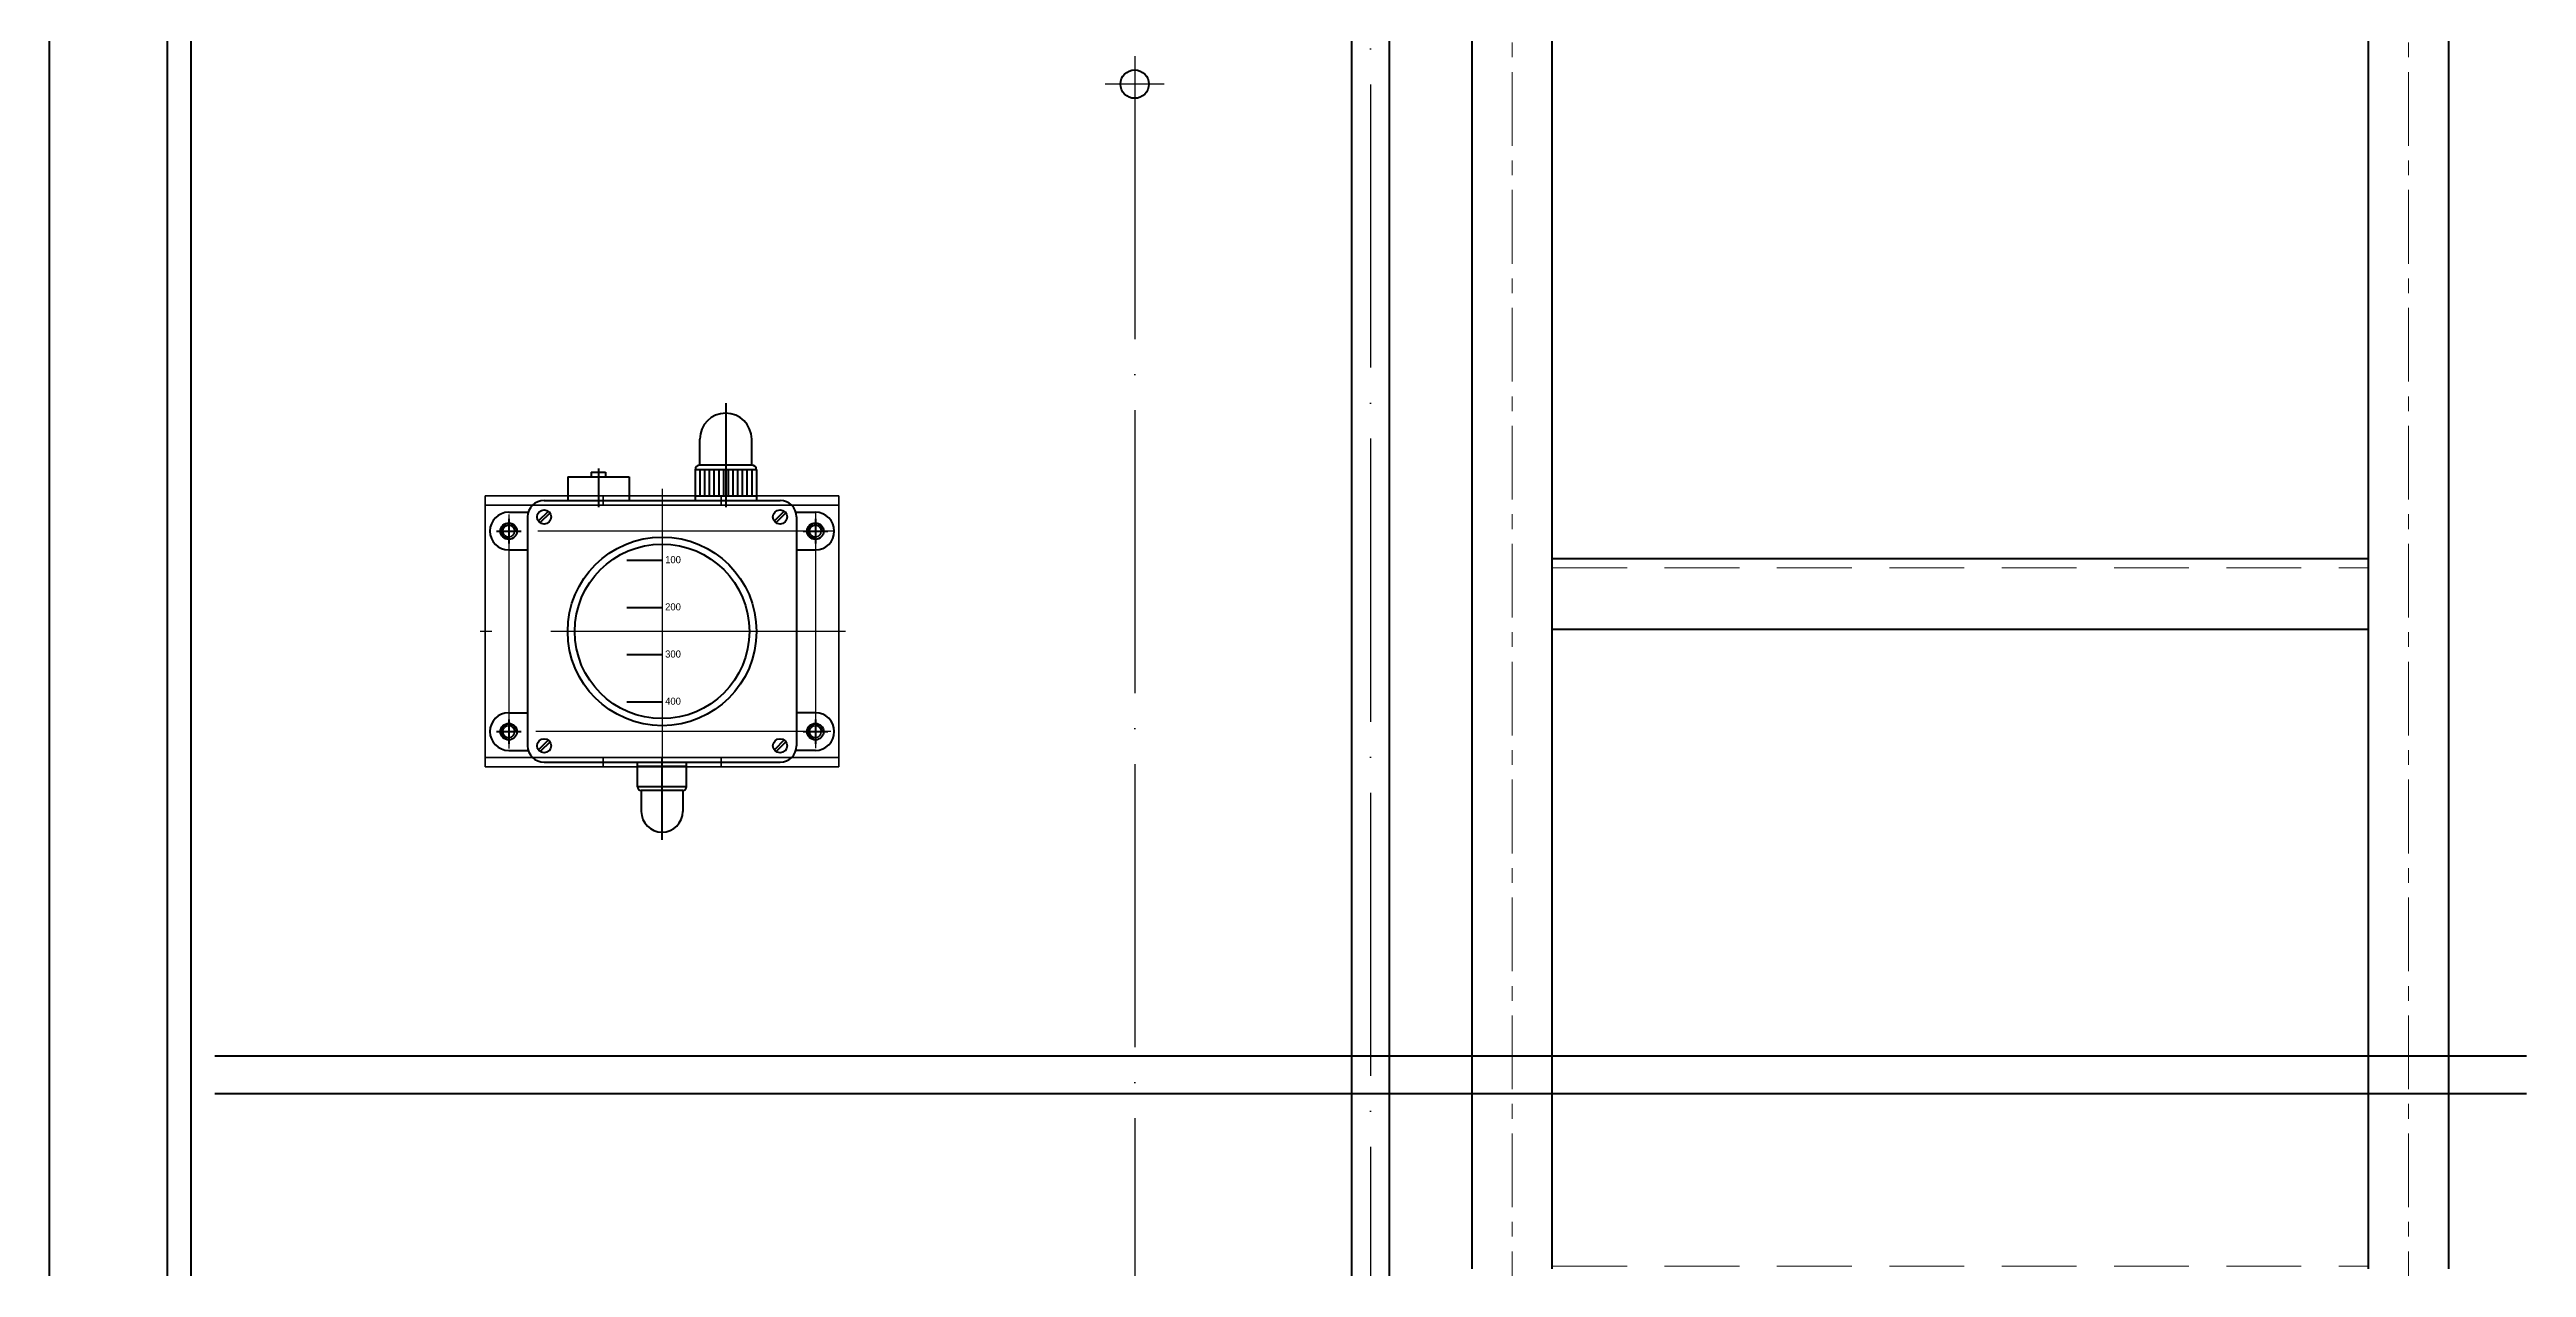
# Model space of a CAD drawing. Header units: inches. Extents: x 0 to 15444, y 0 to 10920.
# Drawn here: x 10618 to 11668, y 7693 to 8210 of the extents above; entities that cross this region are included whole.
import ezdxf

# ---------------------------------------------------------------- set-up
doc = ezdxf.new("R2010")
doc.units = ezdxf.units.IN
doc.header["$LTSCALE"] = 5
doc.header["$MEASUREMENT"] = 0
for name, pattern in [('ACAD_ISO04W100', [30, 24, -3, 0, -3]), ('CENTER', [2, 1.25, -0.25, 0.25, -0.25]), ('HIDDEN', [9.525, 6.35, -3.175]), ('PHANTOM', [63.5, 31.75, -6.35, 6.35, -6.35, 6.35, -6.35])]:
    doc.linetypes.add(name, pattern=pattern)
doc.layers.get('0').update_dxf_attribs({"color": 1, "linetype": 'ACAD_ISO04W100'})
for name, color, linetype, lineweight in [('1', 4, 'Continuous', 53), ('2', 3, 'Continuous', 20), ('3', 6, 'HIDDEN', 20), ('4', 2, 'PHANTOM', 25)]:
    doc.layers.add(name, color=color, linetype=linetype, lineweight=lineweight)
doc.layers.add('3中心线层', color=1, linetype='CENTER')
doc.styles.get("Standard").update_dxf_attribs({"font": 'gbenor.shx', "bigfont": 'gbcbig.shx'})

# ---------------------------------------------------------------- blocks, each defined once
blk = doc.blocks.new('vghuip')
at = {"color": 1, "linetype": 'CENTER', "lineweight": 9, "ltscale": 5}
for p, q in [((17570.2, 10791.6), (17570.2, 12874.7)), ((17950.2, 10791.6), (17950.2, 12874.7))]:
    blk.add_line(p, q, dxfattribs=at)
at = {"layer": '1'}
for p, q in [((17553.2, 11815.5), (17553.2, 12874.7)), ((17587.2, 11815.5), (17587.2, 12874.7)), ((17933.2, 11815.5), (17933.2, 12874.7)), ((17967.2, 11815.5), (17967.2, 12874.7)), ((17587.2, 12116.6), (17933.2, 12116.6)), ((17587.2, 12086.6), (17933.2, 12086.6))]:
    blk.add_line(p, q, dxfattribs=at)
at = {"layer": '3'}
for p, q in [((17587.2, 12112.6), (17933.2, 12112.6)), ((17587.2, 11816.6), (17933.2, 11816.6))]:
    blk.add_line(p, q, dxfattribs=at)
blk = doc.blocks.new('集气盒')
at = {"ltscale": 3}
for p, q in [((13015.6, 10498.8, 0), (13015.6, 10454.7, 0)), ((12961.6, 10471.1, 0), (12961.6, 10454.7, 0)), ((12923.6, 10449.8, 0), (12923.6, 10439.4, 0)), ((13053.6, 10449.8, 0), (13053.6, 10439.4, 0)), ((12918.4, 10444.6, 0), (12928.9, 10444.6, 0)), ((13048.4, 10444.6, 0), (13058.9, 10444.6, 0)), ((12923.6, 10364.8, 0), (12923.6, 10354.4, 0)), ((13053.6, 10364.8, 0), (13053.6, 10354.4, 0)), ((12918.4, 10359.6, 0), (12928.9, 10359.6, 0)), ((13048.4, 10359.6, 0), (13058.9, 10359.6, 0)), ((12988.6, 10313.7, 0), (12988.6, 10348.9, 0))]:
    blk.add_line(p, q, dxfattribs=at)
at = {"layer": '1', "ltscale": 3}
for p, q in [((13004.6, 10472.6, 0), (13004.6, 10483.6, 0)), ((13026.6, 10472.6, 0), (13026.6, 10483.6, 0)), ((12958.6, 10469.6, 0), (12964.6, 10469.6, 0)), ((12958.6, 10469.6, 0), (12958.6, 10467.6, 0)), ((12964.6, 10469.6, 0), (12964.6, 10467.6, 0)), ((13028.6, 10470.6, 0), (13002.6, 10470.6, 0)), ((13002.6, 10470.6, 0), (13002.6, 10457.6, 0)), ((13026.6, 10472.6, 0), (13004.6, 10472.6, 0)), ((13004.6, 10470.6, 0), (13004.6, 10459.6, 0)), ((13006.6, 10470.6, 0), (13006.6, 10459.6, 0)), ((13008.6, 10470.6, 0), (13008.6, 10459.6, 0)), ((13010.6, 10470.6, 0), (13010.6, 10459.6, 0)), ((13012.6, 10470.6, 0), (13012.6, 10459.6, 0)), ((13014.6, 10470.6, 0), (13014.6, 10459.6, 0)), ((13016.6, 10470.6, 0), (13016.6, 10459.6, 0)), ((13018.6, 10470.6, 0), (13018.6, 10459.6, 0)), ((13020.6, 10470.6, 0), (13020.6, 10459.6, 0)), ((13022.6, 10470.6, 0), (13022.6, 10459.6, 0)), ((13024.6, 10470.6, 0), (13024.6, 10459.6, 0)), ((13026.6, 10470.6, 0), (13026.6, 10459.6, 0)), ((13028.6, 10470.6, 0), (13028.6, 10457.6, 0)), ((12948.6, 10467.6, 0), (12974.6, 10467.6, 0)), ((12948.6, 10467.6, 0), (12948.6, 10457.6, 0)), ((12974.6, 10467.6, 0), (12974.6, 10457.6, 0)), ((13002.6, 10459.6, 0), (13028.6, 10459.6, 0)), ((12923.6, 10452.6, 0), (12931.9, 10452.6, 0)), ((12931.6, 10450.6, 0), (12931.6, 10353.6, 0)), ((12936.2, 10448.9, 0), (12940.4, 10453.1, 0)), ((12936.9, 10448.2, 0), (12941.1, 10452.3, 0)), ((12938.6, 10457.6, 0), (13038.6, 10457.6, 0)), ((13036.2, 10448.9, 0), (13040.4, 10453.1, 0)), ((13036.9, 10448.2, 0), (13041.1, 10452.3, 0)), ((13045.3, 10452.6, 0), (13053.6, 10452.6, 0)), ((13045.6, 10450.6, 0), (13045.6, 10353.6, 0)), ((12923.6, 10436.6, 0), (12931.6, 10436.6, 0)), ((12988.6, 10432.1, 0), (12973.6, 10432.1, 0)), ((13045.6, 10436.6, 0), (13053.6, 10436.6, 0)), ((12988.6, 10412.1, 0), (12973.6, 10412.1, 0)), ((12988.6, 10392.1, 0), (12973.6, 10392.1, 0)), ((12923.6, 10367.6, 0), (12931.6, 10367.6, 0)), ((12988.6, 10372.1, 0), (12973.6, 10372.1, 0)), ((13053.6, 10367.6, 0), (13045.6, 10367.6, 0)), ((12940.4, 10356.1, 0), (12936.2, 10351.9, 0)), ((12941.1, 10355.3, 0), (12936.9, 10351.2, 0)), ((13040.4, 10356.1, 0), (13036.2, 10351.9, 0)), ((13041.1, 10355.3, 0), (13036.9, 10351.2, 0)), ((12923.6, 10351.6, 0), (12931.6, 10351.6, 0)), ((12938.6, 10346.6, 0), (13038.6, 10346.6, 0)), ((12978.2, 10336.2, 0), (12978.2, 10346.6, 0)), ((12978.2, 10346.6, 0), (12999, 10346.6, 0)), ((12978.2, 10345, 0), (12999, 10345, 0)), ((12999, 10336.2, 0), (12999, 10346.6, 0)), ((13053.6, 10351.6, 0), (13045.6, 10351.6, 0)), ((12999, 10336.2, 0), (12978.2, 10336.2, 0)), ((12997.4, 10334.6, 0), (12979.8, 10334.6, 0)), ((12979.8, 10334.6, 0), (12979.8, 10325.8, 0)), ((12997.4, 10334.6, 0), (12997.4, 10325.8, 0))]:
    blk.add_line(p, q, dxfattribs=at)
at = {"layer": '1', "lineweight": 35, "ltscale": 50}
for p, q in [((12913.6, 10459.6, 0), (12913.6, 10344.6, 0)), ((13063.6, 10459.6, 0), (12913.6, 10459.6, 0)), ((12963.6, 10459.6, 0), (12963.6, 10455.6, 0)), ((13013.6, 10459.6, 0), (13013.6, 10455.6, 0)), ((13063.6, 10459.6, 0), (13063.6, 10344.6, 0)), ((13063.6, 10455.6, 0), (12913.6, 10455.6, 0)), ((13063.6, 10348.6, 0), (12913.6, 10348.6, 0)), ((13063.6, 10344.6, 0), (12913.6, 10344.6, 0)), ((12963.6, 10348.6, 0), (12963.6, 10344.6, 0)), ((13013.6, 10348.6, 0), (13013.6, 10344.6, 0))]:
    blk.add_line(p, q, dxfattribs=at)
at = {"layer": '1', "ltscale": 3}
for centre, radius in [((12923.6, 10444.6, 0), 3.5), ((12938.6, 10450.6, 0), 3), ((13038.6, 10450.6, 0), 3), ((13053.6, 10444.6, 0), 3.5), ((12988.6, 10402.1, 0), 40), ((12988.6, 10402.1, 0), 37), ((12923.6, 10359.6, 0), 3.5), ((12938.6, 10353.6, 0), 3), ((13038.6, 10353.6, 0), 3), ((13053.6, 10359.6, 0), 3.5), ((13053.6, 10359.6, 0), 3.5)]:
    blk.add_circle(centre, radius, dxfattribs=at)
at = {"layer": '1', "lineweight": 35, "ltscale": 50}
for centre in [(12923.6, 10444.6, 0), (13053.6, 10444.6, 0), (12923.6, 10359.6, 0), (13053.6, 10359.6, 0)]:
    blk.add_circle(centre, 2.5, dxfattribs=at)
at = {"layer": '1', "ltscale": 3}
for centre, radius, start, end in [((13015.6, 10483.6, 0), 11, 0, 180), ((13004.6, 10470.6, 0), 2, 90, 180), ((13026.6, 10470.6, 0), 2, 0, 90), ((12923.6, 10444.6, 0), 8, 90, 270), ((12938.6, 10450.6, 0), 7, 90, 180), ((13038.6, 10450.6, 0), 7, 0, 90), ((13053.6, 10444.6, 0), 8, 270, 90), ((12923.6, 10359.6, 0), 8, 90, 270), ((13053.6, 10359.6, 0), 8, 270, 90), ((12938.6, 10353.6, 0), 7, 180, 270), ((13038.6, 10353.6, 0), 7, 270, 0), ((12979.8, 10336.2, 0), 1.6, 180, 270), ((12997.4, 10336.2, 0), 1.6, 270, 0), ((12988.6, 10325.8, 0), 8.8, 180, 0)]:
    blk.add_arc(centre, radius, start, end, dxfattribs=at)
at = {"layer": '2', "lineweight": 9}
for centre in [(12923.6, 10444.6, 0), (13053.6, 10444.6, 0), (12923.6, 10359.6, 0), (13053.6, 10359.6, 0)]:
    blk.add_arc(centre, 3, 0, 270, dxfattribs=at)
at = {"layer": '3中心线层', "color": 1, "ltscale": 20}
for p, q in [((12988.6, 10462.5, 0), (12988.6, 10340.6, 0)), ((12923.6, 10451.6, 0), (12923.6, 10352.4, 0)), ((13053.6, 10452.8, 0), (13053.6, 10352.6, 0)), ((13061, 10444.6, 0), (12918.5, 10444.6, 0)), ((13066.4, 10402.1, 0), (12911.5, 10402.1, 0)), ((13060.1, 10359.6, 0), (12917.9, 10359.6, 0))]:
    blk.add_line(p, q, dxfattribs=at)
at = {"layer": '2', "ltscale": 3, "char_height": 3, "width": 8.144, "attachment_point": 1}
for s, insert in [('{\\fSTXinwei|b0|i0|c134|p2;100}', (12989.9, 10434, 0)), ('{\\fSTXinwei|b0|i0|c134|p2;200}', (12989.9, 10414, 0)), ('{\\fSTXinwei|b0|i0|c134|p2;300}', (12989.9, 10394, 0)), ('{\\fSTXinwei|b0|i0|c134|p2;400}', (12989.9, 10374, 0))]:
    blk.add_mtext(s, dxfattribs=dict(at, insert=insert))

msp = doc.modelspace()

# ---------------------------------------------------------------- linework, layer by layer
for p, q in [((11177.827, 8494.881), (11177.827, 6422.881)), ((11077.827, 8206.802), (11077.827, 6980.143)), ((11090.327, 8194.881), (11065.327, 8194.881)), ((11090.327, 8194.881), (11065.327, 8194.881))]:
    msp.add_line(p, q)
at = {"layer": '1'}
for p, q in [((10667.827, 6574.881), (10667.827, 8494.881)), ((10677.827, 6574.881), (10677.827, 8494.881)), ((11169.827, 6574.881), (11169.827, 8482.881)), ((11185.827, 6574.881), (11185.827, 8482.881)), ((10687.827, 7782.881), (11667.827, 7782.881)), ((10687.827, 7766.881), (11667.827, 7766.881))]:
    msp.add_line(p, q, dxfattribs=at)
at = {"layer": '1', "ltscale": 5}
msp.add_line((10617.827, 6574.881), (10617.827, 8482.881), dxfattribs=at)
at = {"layer": '1'}
msp.add_circle((11077.827, 8194.881), 6, dxfattribs=at)

# ---------------------------------------------------------------- block references
at = {"layer": '1', "linetype": 'ByBlock'}
msp.add_blockref('集气盒', (-2111.116, -2439.225, 0), dxfattribs=at)
at = {"layer": '4', "ltscale": 5}
msp.add_blockref('vghuip', (-6332.334, -4122.837), dxfattribs=at)

doc.saveas('drawing.dxf')
